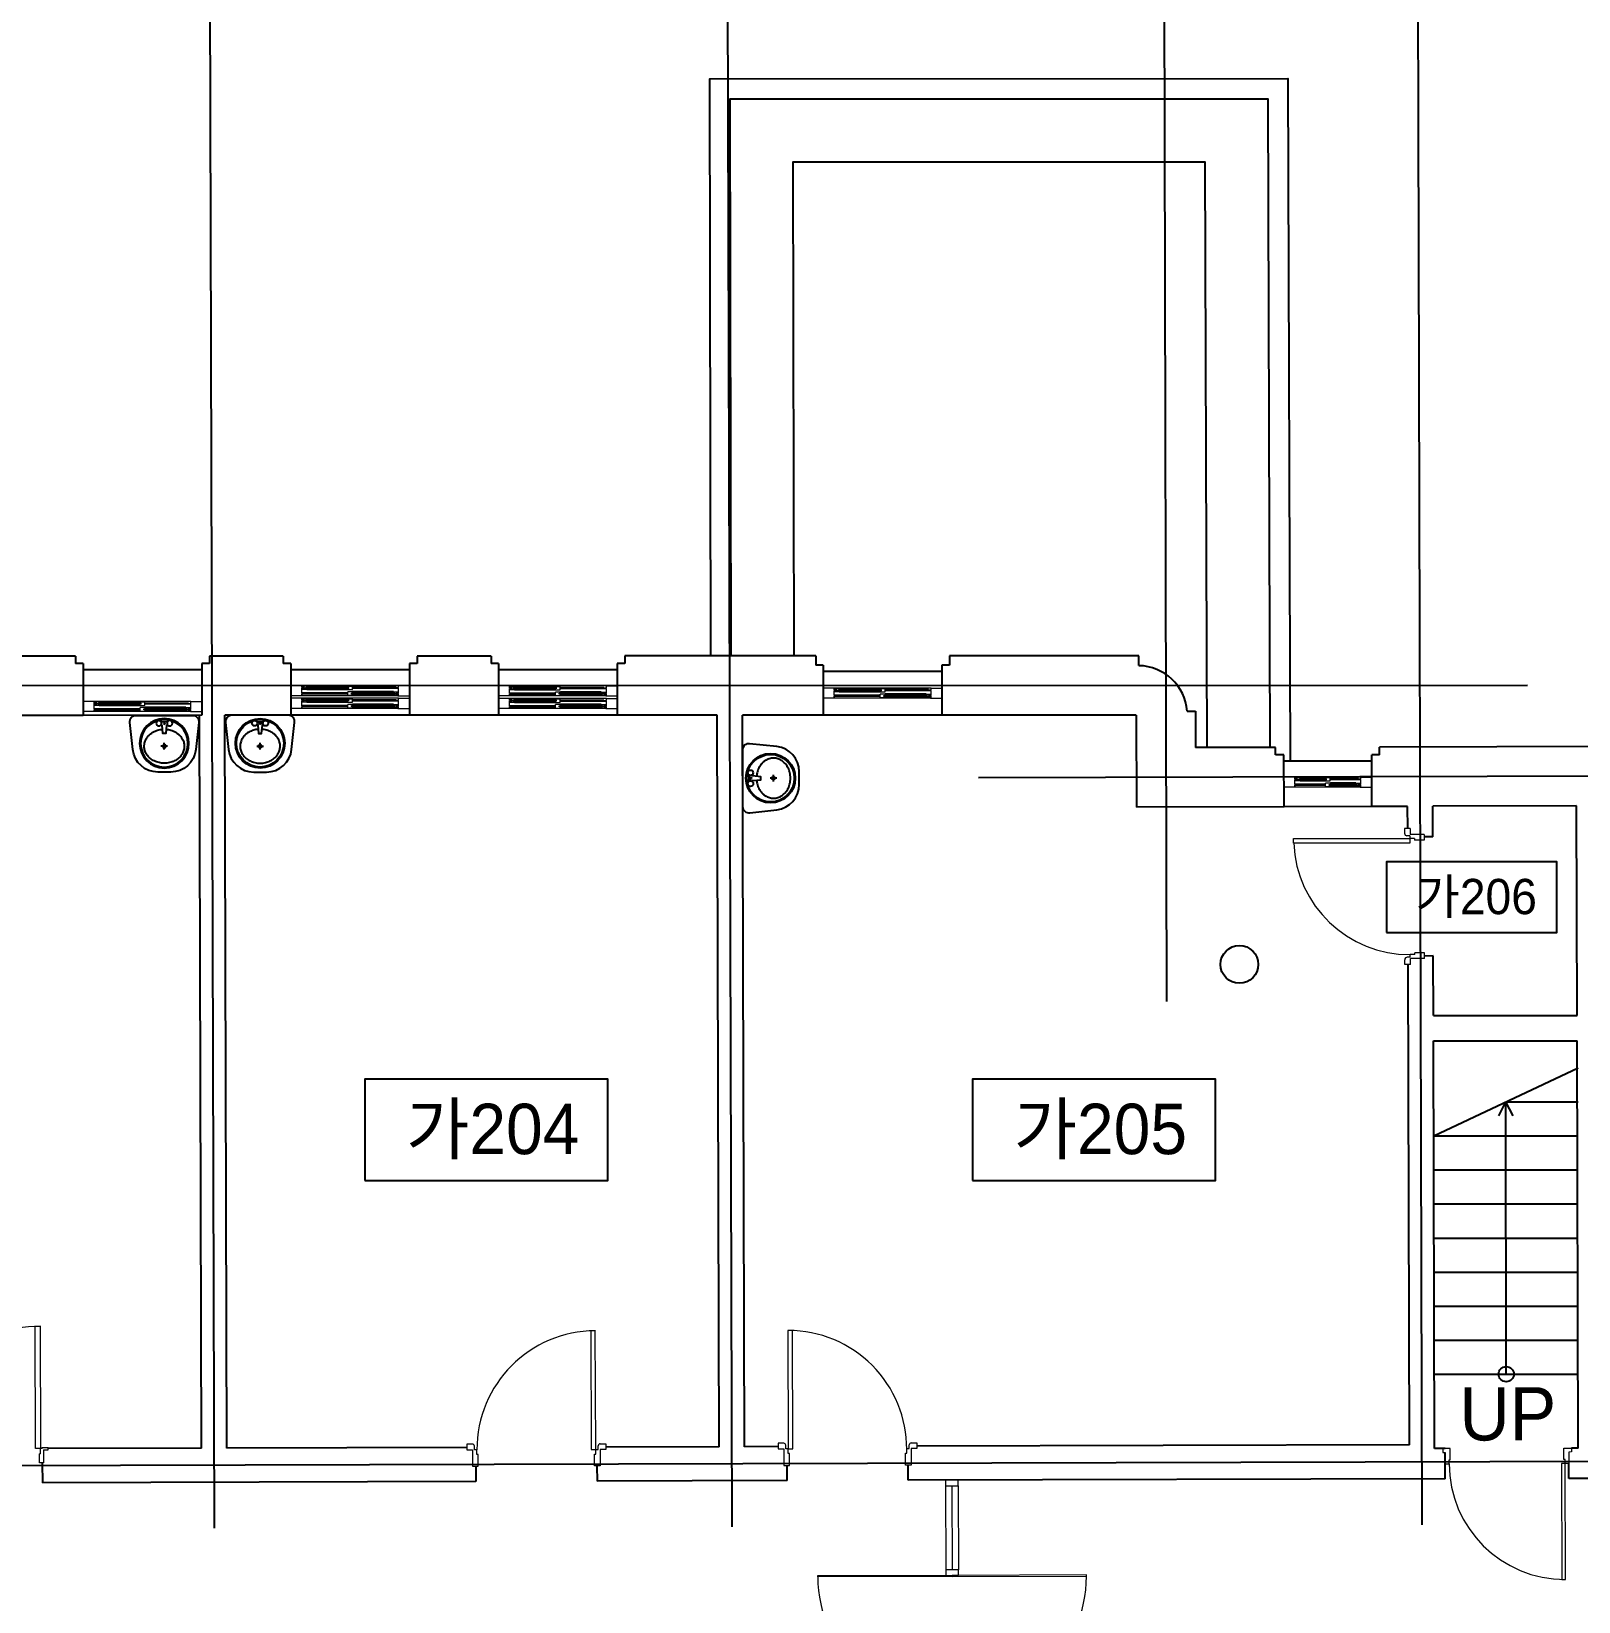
# Model space of a CAD drawing. Header units: millimetres. Extents: x 580267 to 706267, y -57600 to 28800.
# Drawn here: x 611712 to 623985, y -19127 to -6673 of the extents above; entities that cross this region are included whole.
import ezdxf
from ezdxf.enums import TextEntityAlignment as Align

# ---------------------------------------------------------------- set-up
doc = ezdxf.new("R2010")
doc.units = ezdxf.units.MM
doc.header["$LTSCALE"] = 5
for name, color, linetype in [('A-ELEV-0', 7, 'Continuous'), ('text', 7, 'Continuous'), ('단면선', 2, 'Continuous'), ('입면', 7, 'Continuous'), ('입면선', 8, 'Continuous'), ('중심선', 1, 'Continuous')]:
    doc.layers.add(name, color=color, linetype=linetype)
doc.layers.add('ELE-2 (마감 창호)', color=4, linetype='Continuous', lineweight=9)
doc.styles.get("Standard").update_dxf_attribs({"font": 'Gulim.ttf'})

# ---------------------------------------------------------------- blocks, each defined once
blk = doc.blocks.new('A$C26F80365')
at = {"layer": '입면선'}
for p, q in [((-25, 194), (25, 194)), ((-26, 0), (27, 0)), ((0, -27), (0, 26))]:
    blk.add_line(p, q, dxfattribs=at)
blk.add_lwpolyline([(-51, -205), (51, -205, 0.382162), (250, -27), (274, 189, 0.447008), (224, 245), (-224, 245, 0.447008), (-274, 189), (-250, -27, 0.382162)], format="xyb", close=True, dxfattribs=at)
blk.add_lwpolyline([(-25, 170), (-22, 170, -0.386916), (-18, 166), (-12, 101), (12, 101), (18, 166, -0.386916), (22, 170), (25, 170)], format="xyb", dxfattribs=at)
for centre, radius in [((0, 23), 196), ((0, 23), 188), ((-43, 182), 21.4), ((0, 182), 6.83), ((43, 182), 21.4), ((0, 0), 12.8)]:
    blk.add_circle(centre, radius, dxfattribs=at)
blk.add_rational_spline([(-15, 134), (-270, 114), (-135, -71), (0, -256), (135, -71), (270, 114), (15, 134)], [1, 0.527194519268, 1, 0.527194519268, 1, 0.527194519268, 1], degree=2, knots=[0, 0, 0, 0.333333, 0.333333, 0.666667, 0.666667, 1, 1, 1], dxfattribs=at)

msp = doc.modelspace()

# ---------------------------------------------------------------- linework, layer by layer
at = {"layer": 'A-ELEV-0', "linetype": 'ByBlock'}
for p, q in [((622836.3, -15432.9), (623981.5, -14892.9)), ((623408.9, -15162.9), (623981.5, -15162.9)), ((622836.3, -15432.9), (623981.5, -15432.9)), ((622837.1, -15702.9), (623981.5, -15702.9)), ((622837.8, -15972.9), (623981.5, -15972.9)), ((622838.5, -16242.9), (623981.5, -16242.9)), ((622839.3, -16512.9), (623981.5, -16512.9)), ((622840, -16782.9), (623981.5, -16782.9)), ((622840.8, -17052.9), (623981.5, -17052.9)), ((622841.5, -17322.9), (623981.5, -17322.9))]:
    msp.add_line(p, q, dxfattribs=at)
at = {"layer": 'ELE-2 (마감 창호)'}
for p, q in [((613857, -11862.2), (613770, -11862.2)), ((613862, -11942.2), (613770, -11942.2)), ((614624.8, -11862.2), (613857, -11862.2)), ((613857, -11877.2), (613857, -11862.2)), ((613877, -11877.2), (613857, -11877.2)), ((613857, -11922.2), (613857, -11882.2)), ((613877, -11882.2), (613857, -11882.2)), ((613877, -11922.2), (613857, -11922.2)), ((613857, -11939.2), (613857, -11927.2)), ((613877, -11927.2), (613857, -11927.2)), ((613862, -11939.2), (613857, -11939.2)), ((613858, -11876.2), (613858, -11866.2)), ((613897, -11866.2), (613858, -11866.2)), ((613878, -11876.2), (613858, -11876.2)), ((613858, -11893.2), (613858, -11883.2)), ((613878, -11883.2), (613858, -11883.2)), ((613897, -11893.2), (613858, -11893.2)), ((613862, -11942.2), (613862, -11939.2)), ((614619.8, -11942.2), (613862, -11942.2)), ((613877, -11882.2), (613877, -11877.2)), ((613877, -11927.2), (613877, -11922.2)), ((613878, -11883.2), (613878, -11876.2)), ((613887, -11875.7), (613897, -11874.7)), ((613887, -11883.7), (613887, -11875.7)), ((613897, -11884.7), (613887, -11883.7)), ((613892, -11882.7), (613892, -11876.7)), ((614225.3, -11876.7), (613892, -11876.7)), ((614225.3, -11882.7), (613892, -11882.7)), ((613897, -11874.7), (613897, -11866.2)), ((613899, -11875.2), (613897, -11874.7)), ((613899, -11884.2), (613897, -11884.7)), ((613897, -11893.2), (613897, -11884.7)), ((613900, -11876.7), (613899, -11875.2)), ((613900, -11882.7), (613899, -11884.2)), ((614217.3, -11876.7), (614218.3, -11875.2)), ((614217.3, -11882.7), (614218.3, -11884.2)), ((614218.3, -11875.2), (614220.3, -11874.7)), ((614218.3, -11884.2), (614220.3, -11884.7)), ((614220.3, -11874.7), (614220.3, -11866.2)), ((614220.3, -11866.2), (614259.3, -11866.2)), ((614230.3, -11875.7), (614220.3, -11874.7)), ((614230.3, -11883.7), (614220.3, -11884.7)), ((614220.3, -11893.2), (614220.3, -11884.7)), ((614220.3, -11893.2), (614259.3, -11893.2)), ((614221.3, -11938.2), (614221.3, -11911.2)), ((614260.3, -11911.2), (614221.3, -11911.2)), ((614260.3, -11911.2), (614221.3, -11911.2)), ((614221.3, -11938.2), (614260.3, -11938.2)), ((614225.3, -11882.7), (614225.3, -11876.7)), ((614230.3, -11883.7), (614230.3, -11875.7)), ((614250.3, -11920.7), (614260.3, -11919.7)), ((614250.3, -11928.7), (614250.3, -11920.7)), ((614260.3, -11929.7), (614250.3, -11928.7)), ((614255.3, -11927.7), (614255.3, -11921.7)), ((614588.8, -11921.7), (614255.3, -11921.7)), ((614588.8, -11927.7), (614255.3, -11927.7)), ((614259.3, -11893.2), (614259.3, -11866.2)), ((614260.3, -11919.7), (614260.3, -11911.2)), ((614262.3, -11920.2), (614260.3, -11919.7)), ((614262.3, -11929.2), (614260.3, -11929.7)), ((614260.3, -11938.2), (614260.3, -11929.7)), ((614263.3, -11921.7), (614262.3, -11920.2)), ((614263.3, -11927.7), (614262.3, -11929.2)), ((614581.8, -11921.7), (614582.8, -11920.2)), ((614581.8, -11927.7), (614582.8, -11929.2)), ((614582.8, -11920.2), (614584.8, -11919.7)), ((614582.8, -11929.2), (614584.8, -11929.7)), ((614584.8, -11919.7), (614584.8, -11911.2)), ((614584.8, -11911.2), (614623.8, -11911.2)), ((614594.8, -11920.7), (614584.8, -11919.7)), ((614584.8, -11929.7), (614594.8, -11928.7)), ((614584.8, -11938.2), (614584.8, -11929.7)), ((614623.8, -11938.2), (614584.8, -11938.2)), ((614589.8, -11927.7), (614589.8, -11921.7)), ((614594.8, -11928.7), (614594.8, -11920.7)), ((614603.8, -11928.2), (614603.8, -11921.2)), ((614603.8, -11921.2), (614623.8, -11921.2)), ((614603.8, -11928.2), (614623.8, -11928.2)), ((614604.8, -11882.2), (614604.8, -11877.2)), ((614604.8, -11877.2), (614624.8, -11877.2)), ((614604.8, -11882.2), (614624.8, -11882.2)), ((614604.8, -11927.2), (614604.8, -11922.2)), ((614604.8, -11922.2), (614624.8, -11922.2)), ((614604.8, -11927.2), (614624.8, -11927.2)), ((614619.8, -11942.2), (614619.8, -11939.2)), ((614619.8, -11939.2), (614624.8, -11939.2)), ((614619.8, -11942.2), (614711.8, -11942.2)), ((614623.8, -11921.2), (614623.8, -11911.2)), ((614623.8, -11938.2), (614623.8, -11928.2)), ((614624.8, -11877.2), (614624.8, -11862.2)), ((614624.8, -11862.2), (614711.8, -11862.2)), ((614624.8, -11922.2), (614624.8, -11882.2)), ((614624.8, -11939.2), (614624.8, -11927.2)), ((615504.9, -11863.9), (615417.9, -11863.9)), ((615509.9, -11943.9), (615417.9, -11943.9)), ((616272.7, -11863.9), (615504.9, -11863.9)), ((615504.9, -11878.9), (615504.9, -11863.9)), ((615524.9, -11878.9), (615504.9, -11878.9)), ((615504.9, -11923.9), (615504.9, -11883.9)), ((615524.9, -11883.9), (615504.9, -11883.9)), ((615524.9, -11923.9), (615504.9, -11923.9)), ((615504.9, -11940.9), (615504.9, -11928.9)), ((615524.9, -11928.9), (615504.9, -11928.9)), ((615509.9, -11940.9), (615504.9, -11940.9)), ((615505.9, -11877.9), (615505.9, -11867.9)), ((615544.9, -11867.9), (615505.9, -11867.9)), ((615525.9, -11877.9), (615505.9, -11877.9)), ((615505.9, -11894.9), (615505.9, -11884.9)), ((615525.9, -11884.9), (615505.9, -11884.9)), ((615544.9, -11894.9), (615505.9, -11894.9)), ((615509.9, -11943.9), (615509.9, -11940.9)), ((616267.7, -11943.9), (615509.9, -11943.9)), ((615524.9, -11883.9), (615524.9, -11878.9)), ((615524.9, -11928.9), (615524.9, -11923.9)), ((615525.9, -11884.9), (615525.9, -11877.9)), ((615534.9, -11877.4), (615544.9, -11876.4)), ((615534.9, -11885.4), (615534.9, -11877.4)), ((615544.9, -11886.4), (615534.9, -11885.4)), ((615539.9, -11884.4), (615539.9, -11878.4)), ((615873.2, -11878.4), (615539.9, -11878.4)), ((615873.2, -11884.4), (615539.9, -11884.4)), ((615544.9, -11876.4), (615544.9, -11867.9)), ((615546.9, -11876.9), (615544.9, -11876.4)), ((615546.9, -11885.9), (615544.9, -11886.4)), ((615544.9, -11894.9), (615544.9, -11886.4)), ((615547.9, -11878.4), (615546.9, -11876.9)), ((615547.9, -11884.4), (615546.9, -11885.9)), ((615865.2, -11878.4), (615866.2, -11876.9)), ((615865.2, -11884.4), (615866.2, -11885.9)), ((615866.2, -11876.9), (615868.2, -11876.4)), ((615866.2, -11885.9), (615868.2, -11886.4)), ((615868.2, -11876.4), (615868.2, -11867.9)), ((615868.2, -11867.9), (615907.2, -11867.9)), ((615878.2, -11877.4), (615868.2, -11876.4)), ((615878.2, -11885.4), (615868.2, -11886.4)), ((615868.2, -11894.9), (615868.2, -11886.4)), ((615868.2, -11894.9), (615907.2, -11894.9)), ((615869.2, -11939.9), (615869.2, -11912.9)), ((615908.2, -11912.9), (615869.2, -11912.9)), ((615908.2, -11912.9), (615869.2, -11912.9)), ((615869.2, -11939.9), (615908.2, -11939.9)), ((615873.2, -11884.4), (615873.2, -11878.4)), ((615878.2, -11885.4), (615878.2, -11877.4)), ((615898.2, -11922.4), (615908.2, -11921.4)), ((615898.2, -11930.4), (615898.2, -11922.4)), ((615908.2, -11931.4), (615898.2, -11930.4)), ((615903.2, -11929.4), (615903.2, -11923.4)), ((616236.7, -11923.4), (615903.2, -11923.4)), ((616236.7, -11929.4), (615903.2, -11929.4)), ((615907.2, -11894.9), (615907.2, -11867.9)), ((615908.2, -11921.4), (615908.2, -11912.9)), ((615910.2, -11921.9), (615908.2, -11921.4)), ((615910.2, -11930.9), (615908.2, -11931.4)), ((615908.2, -11939.9), (615908.2, -11931.4)), ((615911.2, -11923.4), (615910.2, -11921.9)), ((615911.2, -11929.4), (615910.2, -11930.9)), ((616229.7, -11923.4), (616230.7, -11921.9)), ((616229.7, -11929.4), (616230.7, -11930.9)), ((616230.7, -11921.9), (616232.7, -11921.4)), ((616230.7, -11930.9), (616232.7, -11931.4)), ((616232.7, -11921.4), (616232.7, -11912.9)), ((616232.7, -11912.9), (616271.7, -11912.9)), ((616242.7, -11922.4), (616232.7, -11921.4)), ((616232.7, -11931.4), (616242.7, -11930.4)), ((616232.7, -11939.9), (616232.7, -11931.4)), ((616271.7, -11939.9), (616232.7, -11939.9)), ((616237.7, -11929.4), (616237.7, -11923.4)), ((616242.7, -11930.4), (616242.7, -11922.4)), ((616251.7, -11929.9), (616251.7, -11922.9)), ((616251.7, -11922.9), (616271.7, -11922.9)), ((616251.7, -11929.9), (616271.7, -11929.9)), ((616252.7, -11883.9), (616252.7, -11878.9)), ((616252.7, -11878.9), (616272.7, -11878.9)), ((616252.7, -11883.9), (616272.7, -11883.9)), ((616252.7, -11928.9), (616252.7, -11923.9)), ((616252.7, -11923.9), (616272.7, -11923.9)), ((616252.7, -11928.9), (616272.7, -11928.9)), ((616267.7, -11943.9), (616267.7, -11940.9)), ((616267.7, -11940.9), (616272.7, -11940.9)), ((616267.7, -11943.9), (616359.7, -11943.9)), ((616271.7, -11922.9), (616271.7, -11912.9)), ((616271.7, -11939.9), (616271.7, -11929.9)), ((616272.7, -11878.9), (616272.7, -11863.9)), ((616272.7, -11863.9), (616359.7, -11863.9)), ((616272.7, -11923.9), (616272.7, -11883.9)), ((616272.7, -11940.9), (616272.7, -11928.9)), ((618080.9, -11881.4), (617993.9, -11881.4)), ((618848.8, -11881.4), (618080.9, -11881.4)), ((618080.9, -11896.4), (618080.9, -11881.4)), ((618100.9, -11896.4), (618080.9, -11896.4)), ((618080.9, -11941.4), (618080.9, -11901.4)), ((618100.9, -11901.4), (618080.9, -11901.4)), ((618100.9, -11941.4), (618080.9, -11941.4)), ((618080.9, -11958.4), (618080.9, -11946.4)), ((618100.9, -11946.4), (618080.9, -11946.4)), ((618081.9, -11895.4), (618081.9, -11885.4)), ((618120.9, -11885.4), (618081.9, -11885.4)), ((618101.9, -11895.4), (618081.9, -11895.4)), ((618081.9, -11912.4), (618081.9, -11902.4)), ((618101.9, -11902.4), (618081.9, -11902.4)), ((618120.9, -11912.4), (618081.9, -11912.4)), ((618100.9, -11901.4), (618100.9, -11896.4)), ((618100.9, -11946.4), (618100.9, -11941.4)), ((618101.9, -11902.4), (618101.9, -11895.4)), ((618110.9, -11894.9), (618120.9, -11893.9)), ((618110.9, -11902.9), (618110.9, -11894.9)), ((618120.9, -11903.9), (618110.9, -11902.9)), ((618115.9, -11901.9), (618115.9, -11895.9)), ((618449.3, -11895.9), (618115.9, -11895.9)), ((618449.3, -11901.9), (618115.9, -11901.9)), ((618120.9, -11893.9), (618120.9, -11885.4)), ((618122.9, -11894.4), (618120.9, -11893.9)), ((618122.9, -11903.4), (618120.9, -11903.9)), ((618120.9, -11912.4), (618120.9, -11903.9)), ((618123.9, -11895.9), (618122.9, -11894.4)), ((618123.9, -11901.9), (618122.9, -11903.4)), ((618441.3, -11895.9), (618442.3, -11894.4)), ((618441.3, -11901.9), (618442.3, -11903.4)), ((618442.3, -11894.4), (618444.3, -11893.9)), ((618442.3, -11903.4), (618444.3, -11903.9)), ((618444.3, -11893.9), (618444.3, -11885.4)), ((618444.3, -11885.4), (618483.3, -11885.4)), ((618454.3, -11894.9), (618444.3, -11893.9)), ((618454.3, -11902.9), (618444.3, -11903.9)), ((618444.3, -11912.4), (618444.3, -11903.9)), ((618444.3, -11912.4), (618483.3, -11912.4)), ((618445.3, -11957.4), (618445.3, -11930.4)), ((618484.3, -11930.4), (618445.3, -11930.4)), ((618484.3, -11930.4), (618445.3, -11930.4)), ((618449.3, -11901.9), (618449.3, -11895.9)), ((618454.3, -11902.9), (618454.3, -11894.9)), ((618474.3, -11939.9), (618484.3, -11938.9)), ((618474.3, -11947.9), (618474.3, -11939.9)), ((618484.3, -11948.9), (618474.3, -11947.9)), ((618479.3, -11946.9), (618479.3, -11940.9)), ((618812.8, -11940.9), (618479.3, -11940.9)), ((618812.8, -11946.9), (618479.3, -11946.9)), ((618483.3, -11912.4), (618483.3, -11885.4)), ((618484.3, -11938.9), (618484.3, -11930.4)), ((618486.3, -11939.4), (618484.3, -11938.9)), ((618486.3, -11948.4), (618484.3, -11948.9)), ((618484.3, -11957.4), (618484.3, -11948.9)), ((618487.3, -11940.9), (618486.3, -11939.4)), ((618487.3, -11946.9), (618486.3, -11948.4)), ((618805.8, -11940.9), (618806.8, -11939.4)), ((618805.8, -11946.9), (618806.8, -11948.4)), ((618806.8, -11939.4), (618808.8, -11938.9)), ((618806.8, -11948.4), (618808.8, -11948.9)), ((618808.8, -11938.9), (618808.8, -11930.4)), ((618808.8, -11930.4), (618847.8, -11930.4)), ((618818.8, -11939.9), (618808.8, -11938.9)), ((618808.8, -11948.9), (618818.8, -11947.9)), ((618808.8, -11957.4), (618808.8, -11948.9)), ((618813.8, -11946.9), (618813.8, -11940.9)), ((618818.8, -11947.9), (618818.8, -11939.9)), ((618827.8, -11947.4), (618827.8, -11940.4)), ((618827.8, -11940.4), (618847.8, -11940.4)), ((618827.8, -11947.4), (618847.8, -11947.4)), ((618828.8, -11901.4), (618828.8, -11896.4)), ((618828.8, -11896.4), (618848.8, -11896.4)), ((618828.8, -11901.4), (618848.8, -11901.4)), ((618828.8, -11946.4), (618828.8, -11941.4)), ((618828.8, -11941.4), (618848.8, -11941.4)), ((618828.8, -11946.4), (618848.8, -11946.4)), ((618847.8, -11940.4), (618847.8, -11930.4)), ((618847.8, -11957.4), (618847.8, -11947.4)), ((618848.8, -11896.4), (618848.8, -11881.4)), ((618848.8, -11881.4), (618935.8, -11881.4)), ((618848.8, -11941.4), (618848.8, -11901.4)), ((618848.8, -11958.4), (618848.8, -11946.4)), ((612209.8, -11987.6), (612122.8, -11987.6)), ((612214.8, -12067.6), (612122.8, -12067.6)), ((612977.7, -11987.6), (612209.8, -11987.6)), ((612209.8, -12002.6), (612209.8, -11987.6)), ((612229.8, -12002.6), (612209.8, -12002.6)), ((612209.8, -12047.6), (612209.8, -12007.6)), ((612229.8, -12007.6), (612209.8, -12007.6)), ((612229.8, -12047.6), (612209.8, -12047.6)), ((612209.8, -12064.6), (612209.8, -12052.6)), ((612229.8, -12052.6), (612209.8, -12052.6)), ((612214.8, -12064.6), (612209.8, -12064.6)), ((612210.8, -12001.6), (612210.8, -11991.6)), ((612249.8, -11991.6), (612210.8, -11991.6)), ((612230.8, -12001.6), (612210.8, -12001.6)), ((612210.8, -12018.6), (612210.8, -12008.6)), ((612230.8, -12008.6), (612210.8, -12008.6)), ((612249.8, -12018.6), (612210.8, -12018.6)), ((612214.8, -12067.6), (612214.8, -12064.6)), ((612972.7, -12067.6), (612214.8, -12067.6)), ((612229.8, -12007.6), (612229.8, -12002.6)), ((612229.8, -12052.6), (612229.8, -12047.6)), ((612230.8, -12008.6), (612230.8, -12001.6)), ((612239.8, -12001.1), (612249.8, -12000.1)), ((612239.8, -12009.1), (612239.8, -12001.1)), ((612249.8, -12010.1), (612239.8, -12009.1)), ((612244.8, -12008.1), (612244.8, -12002.1)), ((612578.2, -12002.1), (612244.8, -12002.1)), ((612578.2, -12008.1), (612244.8, -12008.1)), ((612249.8, -12000.1), (612249.8, -11991.6)), ((612251.8, -12000.6), (612249.8, -12000.1)), ((612251.8, -12009.6), (612249.8, -12010.1)), ((612249.8, -12018.6), (612249.8, -12010.1)), ((612252.8, -12002.1), (612251.8, -12000.6)), ((612252.8, -12008.1), (612251.8, -12009.6)), ((612570.2, -12002.1), (612571.2, -12000.6)), ((612570.2, -12008.1), (612571.2, -12009.6)), ((612571.2, -12000.6), (612573.2, -12000.1)), ((612571.2, -12009.6), (612573.2, -12010.1)), ((612573.2, -12000.1), (612573.2, -11991.6)), ((612573.2, -11991.6), (612612.2, -11991.6)), ((612583.2, -12001.1), (612573.2, -12000.1)), ((612583.2, -12009.1), (612573.2, -12010.1)), ((612573.2, -12018.6), (612573.2, -12010.1)), ((612573.2, -12018.6), (612612.2, -12018.6)), ((612574.2, -12063.6), (612574.2, -12036.6)), ((612613.2, -12036.6), (612574.2, -12036.6)), ((612613.2, -12036.6), (612574.2, -12036.6)), ((612574.2, -12063.6), (612613.2, -12063.6)), ((612578.2, -12008.1), (612578.2, -12002.1)), ((612583.2, -12009.1), (612583.2, -12001.1)), ((612603.2, -12046.1), (612613.2, -12045.1)), ((612603.2, -12054.1), (612603.2, -12046.1)), ((612613.2, -12055.1), (612603.2, -12054.1)), ((612608.2, -12053.1), (612608.2, -12047.1)), ((612941.7, -12047.1), (612608.2, -12047.1)), ((612941.7, -12053.1), (612608.2, -12053.1)), ((612612.2, -12018.6), (612612.2, -11991.6)), ((612613.2, -12045.1), (612613.2, -12036.6)), ((612615.2, -12045.6), (612613.2, -12045.1)), ((612615.2, -12054.6), (612613.2, -12055.1)), ((612613.2, -12063.6), (612613.2, -12055.1)), ((612616.2, -12047.1), (612615.2, -12045.6)), ((612616.2, -12053.1), (612615.2, -12054.6)), ((612934.7, -12047.1), (612935.7, -12045.6)), ((612934.7, -12053.1), (612935.7, -12054.6)), ((612935.7, -12045.6), (612937.7, -12045.1)), ((612935.7, -12054.6), (612937.7, -12055.1)), ((612937.7, -12045.1), (612937.7, -12036.6)), ((612937.7, -12036.6), (612976.7, -12036.6)), ((612947.7, -12046.1), (612937.7, -12045.1)), ((612937.7, -12055.1), (612947.7, -12054.1)), ((612937.7, -12063.6), (612937.7, -12055.1)), ((612976.7, -12063.6), (612937.7, -12063.6)), ((612942.7, -12053.1), (612942.7, -12047.1)), ((612947.7, -12054.1), (612947.7, -12046.1)), ((612956.7, -12053.6), (612956.7, -12046.6)), ((612956.7, -12046.6), (612976.7, -12046.6)), ((612956.7, -12053.6), (612976.7, -12053.6)), ((612957.7, -12007.6), (612957.7, -12002.6)), ((612957.7, -12002.6), (612977.7, -12002.6)), ((612957.7, -12007.6), (612977.7, -12007.6)), ((612957.7, -12052.6), (612957.7, -12047.6)), ((612957.7, -12047.6), (612977.7, -12047.6)), ((612957.7, -12052.6), (612977.7, -12052.6)), ((612972.7, -12067.6), (612972.7, -12064.6)), ((612972.7, -12064.6), (612977.7, -12064.6)), ((612972.7, -12067.6), (613064.7, -12067.6)), ((612976.7, -12046.6), (612976.7, -12036.6)), ((612976.7, -12063.6), (612976.7, -12053.6)), ((612977.7, -12002.6), (612977.7, -11987.6)), ((612977.7, -11987.6), (613064.7, -11987.6)), ((612977.7, -12047.6), (612977.7, -12007.6)), ((612977.7, -12064.6), (612977.7, -12052.6)), ((613857, -11962.2), (613770, -11962.2)), ((613862, -12042.2), (613770, -12042.2)), ((614624.8, -11962.2), (613857, -11962.2)), ((613857, -11977.2), (613857, -11962.2)), ((613877, -11977.2), (613857, -11977.2)), ((613857, -12022.2), (613857, -11982.2)), ((613877, -11982.2), (613857, -11982.2)), ((613877, -12022.2), (613857, -12022.2)), ((613857, -12039.2), (613857, -12027.2)), ((613877, -12027.2), (613857, -12027.2)), ((613862, -12039.2), (613857, -12039.2)), ((613858, -11976.2), (613858, -11966.2)), ((613897, -11966.2), (613858, -11966.2)), ((613878, -11976.2), (613858, -11976.2)), ((613858, -11993.2), (613858, -11983.2)), ((613878, -11983.2), (613858, -11983.2)), ((613897, -11993.2), (613858, -11993.2)), ((613862, -12042.2), (613862, -12039.2)), ((614619.8, -12042.2), (613862, -12042.2)), ((613877, -11982.2), (613877, -11977.2)), ((613877, -12027.2), (613877, -12022.2)), ((613878, -11983.2), (613878, -11976.2)), ((613887, -11975.7), (613897, -11974.7)), ((613887, -11983.7), (613887, -11975.7)), ((613897, -11984.7), (613887, -11983.7)), ((613892, -11982.7), (613892, -11976.7)), ((614225.3, -11976.7), (613892, -11976.7)), ((614225.3, -11982.7), (613892, -11982.7)), ((613897, -11974.7), (613897, -11966.2)), ((613899, -11975.2), (613897, -11974.7)), ((613899, -11984.2), (613897, -11984.7)), ((613897, -11993.2), (613897, -11984.7)), ((613900, -11976.7), (613899, -11975.2)), ((613900, -11982.7), (613899, -11984.2)), ((614217.3, -11976.7), (614218.3, -11975.2)), ((614217.3, -11982.7), (614218.3, -11984.2)), ((614218.3, -11975.2), (614220.3, -11974.7)), ((614218.3, -11984.2), (614220.3, -11984.7)), ((614220.3, -11974.7), (614220.3, -11966.2)), ((614220.3, -11966.2), (614259.3, -11966.2)), ((614230.3, -11975.7), (614220.3, -11974.7)), ((614230.3, -11983.7), (614220.3, -11984.7)), ((614220.3, -11993.2), (614220.3, -11984.7)), ((614220.3, -11993.2), (614259.3, -11993.2)), ((614221.3, -12038.2), (614221.3, -12011.2)), ((614260.3, -12011.2), (614221.3, -12011.2)), ((614260.3, -12011.2), (614221.3, -12011.2)), ((614221.3, -12038.2), (614260.3, -12038.2)), ((614225.3, -11982.7), (614225.3, -11976.7)), ((614230.3, -11983.7), (614230.3, -11975.7)), ((614250.3, -12020.7), (614260.3, -12019.7)), ((614250.3, -12028.7), (614250.3, -12020.7)), ((614260.3, -12029.7), (614250.3, -12028.7)), ((614255.3, -12027.7), (614255.3, -12021.7)), ((614588.8, -12021.7), (614255.3, -12021.7)), ((614588.8, -12027.7), (614255.3, -12027.7)), ((614259.3, -11993.2), (614259.3, -11966.2)), ((614260.3, -12019.7), (614260.3, -12011.2)), ((614262.3, -12020.2), (614260.3, -12019.7)), ((614262.3, -12029.2), (614260.3, -12029.7)), ((614260.3, -12038.2), (614260.3, -12029.7)), ((614263.3, -12021.7), (614262.3, -12020.2)), ((614263.3, -12027.7), (614262.3, -12029.2)), ((614581.8, -12021.7), (614582.8, -12020.2)), ((614581.8, -12027.7), (614582.8, -12029.2)), ((614582.8, -12020.2), (614584.8, -12019.7)), ((614582.8, -12029.2), (614584.8, -12029.7)), ((614584.8, -12019.7), (614584.8, -12011.2)), ((614584.8, -12011.2), (614623.8, -12011.2)), ((614594.8, -12020.7), (614584.8, -12019.7)), ((614584.8, -12029.7), (614594.8, -12028.7)), ((614584.8, -12038.2), (614584.8, -12029.7)), ((614623.8, -12038.2), (614584.8, -12038.2)), ((614589.8, -12027.7), (614589.8, -12021.7)), ((614594.8, -12028.7), (614594.8, -12020.7)), ((614603.8, -12028.2), (614603.8, -12021.2)), ((614603.8, -12021.2), (614623.8, -12021.2)), ((614603.8, -12028.2), (614623.8, -12028.2)), ((614604.8, -11982.2), (614604.8, -11977.2)), ((614604.8, -11977.2), (614624.8, -11977.2)), ((614604.8, -11982.2), (614624.8, -11982.2)), ((614604.8, -12027.2), (614604.8, -12022.2)), ((614604.8, -12022.2), (614624.8, -12022.2)), ((614604.8, -12027.2), (614624.8, -12027.2)), ((614619.8, -12042.2), (614619.8, -12039.2)), ((614619.8, -12039.2), (614624.8, -12039.2)), ((614619.8, -12042.2), (614711.8, -12042.2)), ((614623.8, -12021.2), (614623.8, -12011.2)), ((614623.8, -12038.2), (614623.8, -12028.2)), ((614624.8, -11977.2), (614624.8, -11962.2)), ((614624.8, -11962.2), (614711.8, -11962.2)), ((614624.8, -12022.2), (614624.8, -11982.2)), ((614624.8, -12039.2), (614624.8, -12027.2)), ((615504.9, -11963.9), (615417.9, -11963.9)), ((615509.9, -12043.9), (615417.9, -12043.9)), ((616272.7, -11963.9), (615504.9, -11963.9)), ((615504.9, -11978.9), (615504.9, -11963.9)), ((615524.9, -11978.9), (615504.9, -11978.9)), ((615504.9, -12023.9), (615504.9, -11983.9)), ((615524.9, -11983.9), (615504.9, -11983.9)), ((615524.9, -12023.9), (615504.9, -12023.9)), ((615504.9, -12040.9), (615504.9, -12028.9)), ((615524.9, -12028.9), (615504.9, -12028.9)), ((615509.9, -12040.9), (615504.9, -12040.9)), ((615505.9, -11977.9), (615505.9, -11967.9)), ((615544.9, -11967.9), (615505.9, -11967.9)), ((615525.9, -11977.9), (615505.9, -11977.9)), ((615505.9, -11994.9), (615505.9, -11984.9)), ((615525.9, -11984.9), (615505.9, -11984.9)), ((615544.9, -11994.9), (615505.9, -11994.9)), ((615509.9, -12043.9), (615509.9, -12040.9)), ((616267.7, -12043.9), (615509.9, -12043.9)), ((615524.9, -11983.9), (615524.9, -11978.9)), ((615524.9, -12028.9), (615524.9, -12023.9)), ((615525.9, -11984.9), (615525.9, -11977.9)), ((615534.9, -11977.4), (615544.9, -11976.4)), ((615534.9, -11985.4), (615534.9, -11977.4)), ((615544.9, -11986.4), (615534.9, -11985.4)), ((615539.9, -11984.4), (615539.9, -11978.4)), ((615873.3, -11978.4), (615539.9, -11978.4)), ((615873.3, -11984.4), (615539.9, -11984.4)), ((615544.9, -11976.4), (615544.9, -11967.9)), ((615546.9, -11976.9), (615544.9, -11976.4)), ((615546.9, -11985.9), (615544.9, -11986.4)), ((615544.9, -11994.9), (615544.9, -11986.4)), ((615547.9, -11978.4), (615546.9, -11976.9)), ((615547.9, -11984.4), (615546.9, -11985.9)), ((615865.3, -11978.4), (615866.3, -11976.9)), ((615865.3, -11984.4), (615866.3, -11985.9)), ((615866.3, -11976.9), (615868.3, -11976.4)), ((615866.3, -11985.9), (615868.3, -11986.4)), ((615868.3, -11976.4), (615868.3, -11967.9)), ((615868.3, -11967.9), (615907.3, -11967.9)), ((615878.3, -11977.4), (615868.3, -11976.4)), ((615878.3, -11985.4), (615868.3, -11986.4)), ((615868.3, -11994.9), (615868.3, -11986.4)), ((615868.3, -11994.9), (615907.3, -11994.9)), ((615869.3, -12039.9), (615869.3, -12012.9)), ((615908.3, -12012.9), (615869.3, -12012.9)), ((615908.3, -12012.9), (615869.3, -12012.9)), ((615869.3, -12039.9), (615908.3, -12039.9)), ((615873.3, -11984.4), (615873.3, -11978.4)), ((615878.3, -11985.4), (615878.3, -11977.4)), ((615898.3, -12022.4), (615908.3, -12021.4)), ((615898.3, -12030.4), (615898.3, -12022.4)), ((615908.3, -12031.4), (615898.3, -12030.4)), ((615903.3, -12029.4), (615903.3, -12023.4)), ((616236.7, -12023.4), (615903.3, -12023.4)), ((616236.7, -12029.4), (615903.3, -12029.4)), ((615907.3, -11994.9), (615907.3, -11967.9)), ((615908.3, -12021.4), (615908.3, -12012.9)), ((615910.3, -12021.9), (615908.3, -12021.4)), ((615910.3, -12030.9), (615908.3, -12031.4)), ((615908.3, -12039.9), (615908.3, -12031.4)), ((615911.3, -12023.4), (615910.3, -12021.9)), ((615911.3, -12029.4), (615910.3, -12030.9)), ((616229.7, -12023.4), (616230.7, -12021.9)), ((616229.7, -12029.4), (616230.7, -12030.9)), ((616230.7, -12021.9), (616232.7, -12021.4)), ((616230.7, -12030.9), (616232.7, -12031.4)), ((616232.7, -12021.4), (616232.7, -12012.9)), ((616232.7, -12012.9), (616271.7, -12012.9)), ((616242.7, -12022.4), (616232.7, -12021.4)), ((616232.7, -12031.4), (616242.7, -12030.4)), ((616232.7, -12039.9), (616232.7, -12031.4)), ((616271.7, -12039.9), (616232.7, -12039.9)), ((616237.7, -12029.4), (616237.7, -12023.4)), ((616242.7, -12030.4), (616242.7, -12022.4)), ((616251.7, -12029.9), (616251.7, -12022.9)), ((616251.7, -12022.9), (616271.7, -12022.9)), ((616251.7, -12029.9), (616271.7, -12029.9)), ((616252.7, -11983.9), (616252.7, -11978.9)), ((616252.7, -11978.9), (616272.7, -11978.9)), ((616252.7, -11983.9), (616272.7, -11983.9)), ((616252.7, -12028.9), (616252.7, -12023.9)), ((616252.7, -12023.9), (616272.7, -12023.9)), ((616252.7, -12028.9), (616272.7, -12028.9)), ((616267.7, -12043.9), (616267.7, -12040.9)), ((616267.7, -12040.9), (616272.7, -12040.9)), ((616267.7, -12043.9), (616359.7, -12043.9)), ((616271.7, -12022.9), (616271.7, -12012.9)), ((616271.7, -12039.9), (616271.7, -12029.9)), ((616272.7, -11978.9), (616272.7, -11963.9)), ((616272.7, -11963.9), (616359.7, -11963.9)), ((616272.7, -12023.9), (616272.7, -11983.9)), ((616272.7, -12040.9), (616272.7, -12028.9)), ((618085.9, -11961.4), (617993.9, -11961.4)), ((618085.9, -11958.4), (618080.9, -11958.4)), ((618085.9, -11961.4), (618085.9, -11958.4)), ((618843.8, -11961.4), (618085.9, -11961.4)), ((618445.3, -11957.4), (618484.3, -11957.4)), ((618847.8, -11957.4), (618808.8, -11957.4)), ((618843.8, -11961.4), (618843.8, -11958.4)), ((618843.8, -11958.4), (618848.8, -11958.4)), ((618843.8, -11961.4), (618935.8, -11961.4)), ((621735.6, -12586.8), (621648.6, -12586.8)), ((621740.6, -12666.8), (621648.6, -12666.8)), ((622258.8, -12586.8), (621735.6, -12586.8)), ((621735.6, -12601.8), (621735.6, -12586.8)), ((621755.6, -12601.8), (621735.6, -12601.8)), ((621735.6, -12646.8), (621735.6, -12606.8)), ((621755.6, -12606.8), (621735.6, -12606.8)), ((621755.6, -12646.8), (621735.6, -12646.8)), ((621735.6, -12663.8), (621735.6, -12651.8)), ((621755.6, -12651.8), (621735.6, -12651.8)), ((621740.6, -12663.8), (621735.6, -12663.8)), ((621736.6, -12600.8), (621736.6, -12590.8)), ((621775.6, -12590.8), (621736.6, -12590.8)), ((621756.6, -12600.8), (621736.6, -12600.8)), ((621736.6, -12617.8), (621736.6, -12607.8)), ((621756.6, -12607.8), (621736.6, -12607.8)), ((621775.6, -12617.8), (621736.6, -12617.8)), ((621740.6, -12666.8), (621740.6, -12663.8)), ((622253.8, -12666.8), (621740.6, -12666.8)), ((621755.6, -12606.8), (621755.6, -12601.8)), ((621755.6, -12651.8), (621755.6, -12646.8)), ((621756.6, -12607.8), (621756.6, -12600.8)), ((621765.6, -12600.3), (621775.6, -12599.3)), ((621765.6, -12608.3), (621765.6, -12600.3)), ((621775.6, -12609.3), (621765.6, -12608.3)), ((621770.6, -12607.3), (621770.6, -12601.3)), ((621981.8, -12601.3), (621770.6, -12601.3)), ((621981.8, -12607.3), (621770.6, -12607.3)), ((621775.6, -12599.3), (621775.6, -12590.8)), ((621777.6, -12599.8), (621775.6, -12599.3)), ((621777.6, -12608.8), (621775.6, -12609.3)), ((621775.6, -12617.8), (621775.6, -12609.3)), ((621778.6, -12601.3), (621777.6, -12599.8)), ((621778.6, -12607.3), (621777.6, -12608.8)), ((621973.8, -12601.3), (621974.8, -12599.8)), ((621973.8, -12607.3), (621974.8, -12608.8)), ((621974.8, -12599.8), (621976.8, -12599.3)), ((621974.8, -12608.8), (621976.8, -12609.3)), ((621976.8, -12599.3), (621976.8, -12590.8)), ((621976.8, -12590.8), (622015.8, -12590.8)), ((621986.8, -12600.3), (621976.8, -12599.3)), ((621986.8, -12608.3), (621976.8, -12609.3)), ((621976.8, -12617.8), (621976.8, -12609.3)), ((621976.8, -12617.8), (622015.8, -12617.8)), ((621977.8, -12662.8), (621977.8, -12635.8)), ((622016.8, -12635.8), (621977.8, -12635.8)), ((622016.8, -12635.8), (621977.8, -12635.8)), ((621977.8, -12662.8), (622016.8, -12662.8)), ((621981.8, -12607.3), (621981.8, -12601.3)), ((621986.8, -12608.3), (621986.8, -12600.3)), ((622006.8, -12645.3), (622016.8, -12644.3)), ((622006.8, -12653.3), (622006.8, -12645.3)), ((622016.8, -12654.3), (622006.8, -12653.3)), ((622011.8, -12652.3), (622011.8, -12646.3)), ((622222.8, -12646.3), (622011.8, -12646.3)), ((622222.8, -12652.3), (622011.8, -12652.3)), ((622015.8, -12617.8), (622015.8, -12590.8)), ((622016.8, -12644.3), (622016.8, -12635.8)), ((622018.8, -12644.8), (622016.8, -12644.3)), ((622018.8, -12653.8), (622016.8, -12654.3)), ((622016.8, -12662.8), (622016.8, -12654.3)), ((622019.8, -12646.3), (622018.8, -12644.8)), ((622019.8, -12652.3), (622018.8, -12653.8)), ((622215.8, -12646.3), (622216.8, -12644.8)), ((622215.8, -12652.3), (622216.8, -12653.8)), ((622216.8, -12644.8), (622218.8, -12644.3)), ((622216.8, -12653.8), (622218.8, -12654.3)), ((622218.8, -12644.3), (622218.8, -12635.8)), ((622218.8, -12635.8), (622257.8, -12635.8)), ((622228.8, -12645.3), (622218.8, -12644.3)), ((622218.8, -12654.3), (622228.8, -12653.3)), ((622218.8, -12662.8), (622218.8, -12654.3)), ((622257.8, -12662.8), (622218.8, -12662.8)), ((622223.8, -12652.3), (622223.8, -12646.3)), ((622228.8, -12653.3), (622228.8, -12645.3)), ((622237.8, -12652.8), (622237.8, -12645.8)), ((622237.8, -12645.8), (622257.8, -12645.8)), ((622237.8, -12652.8), (622257.8, -12652.8)), ((622238.8, -12606.8), (622238.8, -12601.8)), ((622238.8, -12601.8), (622258.8, -12601.8)), ((622238.8, -12606.8), (622258.8, -12606.8)), ((622238.8, -12651.8), (622238.8, -12646.8)), ((622238.8, -12646.8), (622258.8, -12646.8)), ((622238.8, -12651.8), (622258.8, -12651.8)), ((622253.8, -12666.8), (622253.8, -12663.8)), ((622253.8, -12663.8), (622258.8, -12663.8)), ((622253.8, -12666.8), (622345.8, -12666.8)), ((622257.8, -12645.8), (622257.8, -12635.8)), ((622257.8, -12662.8), (622257.8, -12652.8)), ((622258.8, -12601.8), (622258.8, -12586.8)), ((622258.8, -12586.8), (622345.8, -12586.8)), ((622258.8, -12646.8), (622258.8, -12606.8)), ((622258.8, -12663.8), (622258.8, -12651.8)), ((621724.6, -13112.7), (621724.6, -13073.1)), ((621724.6, -13073.1), (622647, -13073.1)), ((622650, -12995.1), (622604, -12995)), ((622604, -12995), (622604, -13033)), ((622647, -13053.1), (622623.9, -13053)), ((622647, -13053.1), (622647, -13073.1)), ((622684, -13073.2), (622647, -13073.1)), ((622647, -13073.1), (622647, -13112.7)), ((622650, -12995.1), (622649.9, -13042)), ((622761, -13042.3), (622649.9, -13042)), ((622684, -13073.2), (622684, -13087.2)), ((622761, -13042.3), (622761, -13087.4)), ((622647, -13112.7), (621724.6, -13112.7)), ((622761, -13087.4), (622684, -13087.2)), ((622606.6, -14073.7), (622606.6, -14035.6)), ((622649.6, -14015.6), (622626.5, -14015.6)), ((622686.6, -13995.5), (622649.6, -13995.6)), ((622649.6, -14015.6), (622649.6, -13995.6)), ((622763.6, -14026.3), (622652.5, -14026.6)), ((622652.6, -14073.6), (622652.5, -14026.6)), ((622763.6, -13981.3), (622686.6, -13981.5)), ((622686.6, -13995.5), (622686.6, -13981.5)), ((622763.6, -14026.3), (622763.6, -13981.3)), ((622652.6, -14073.6), (622606.6, -14073.7)), ((611745.4, -17913.5), (611742.7, -16942.5)), ((611742.7, -16942.5), (611782.7, -16942.5)), ((611782.7, -16942.5), (611785.4, -17913.5)), ((616185.4, -16978.4), (616148.4, -16978.4)), ((616148.4, -16978.4), (616151.1, -17920.4)), ((616188.1, -17920.4), (616185.4, -16978.4)), ((617750.4, -16976.2), (617713.4, -16976.2)), ((617713.4, -16976.2), (617716.1, -17916.2)), ((617753.1, -17916.2), (617750.4, -16976.2)), ((611785.4, -17913.5), (611745.4, -17913.5)), ((611785.4, -17953.5), (611785.4, -17913.5)), ((611798.4, -17913.5), (611785.4, -17913.5)), ((611798.4, -17903.5), (611845.4, -17903.6)), ((611798.4, -17913.5), (611798.4, -17903.5)), ((611808.7, -17923.5), (611808.4, -18025.5)), ((611808.7, -17923.5), (611845.4, -17923.6)), ((611845.4, -17923.6), (611845.4, -17903.6)), ((615211.1, -17878), (615166.1, -17878)), ((615166.1, -17878), (615166.1, -17923)), ((615166.1, -17923), (615211.1, -17923)), ((615211.1, -17923), (615211.1, -18053)), ((615226.1, -17923), (615226.1, -17893)), ((615246.1, -17923), (615226.1, -17923)), ((615246.1, -17960), (615246.1, -17923)), ((616151.1, -17920.4), (616188.1, -17920.4)), ((616188.1, -17920.4), (616208.1, -17920.4)), ((616188.1, -17957.4), (616188.1, -17920.4)), ((616208.1, -17920.4), (616208.1, -17890.4)), ((616223.1, -17875.4), (616268.1, -17875.4)), ((616268.1, -17920.4), (616223.1, -17920.4)), ((616223.1, -17920.4), (616223.1, -18050.4)), ((616268.1, -17875.4), (616268.1, -17920.4)), ((617681.1, -17871.2), (617636.1, -17871.2)), ((617636.1, -17871.2), (617636.1, -17916.2)), ((617636.1, -17916.2), (617681.1, -17916.2)), ((617681.1, -17916.2), (617681.1, -18046.2)), ((617696.1, -17916.2), (617696.1, -17886.2)), ((617716.1, -17916.2), (617696.1, -17916.2)), ((617716.1, -17916.2), (617753.1, -17916.2)), ((617716.1, -17953.2), (617716.1, -17916.2)), ((618656.1, -17913.6), (618676.1, -17913.6)), ((618656.1, -17950.6), (618656.1, -17913.6)), ((618676.1, -17913.6), (618676.1, -17883.6)), ((618691.1, -17868.6), (618736.1, -17868.6)), ((618736.1, -17913.6), (618691.1, -17913.6)), ((618691.1, -17913.6), (618691.1, -18043.6)), ((618736.1, -17868.6), (618736.1, -17913.6)), ((622967.1, -17912.8), (622907.1, -17912.9)), ((622907.1, -17912.9), (622907.2, -17942.9)), ((622967.4, -18002.8), (622967.1, -17912.8)), ((623868.1, -17910.3), (623928.1, -17910.1)), ((623868.4, -18000.3), (623868.1, -17910.3)), ((623928.1, -17910.1), (623928.2, -17940.1)), ((611775.4, -18025.5), (611775.4, -17953.5)), ((611785.4, -17953.5), (611775.4, -17953.5)), ((611808.4, -18025.5), (611775.4, -18025.5)), ((615211.1, -18053), (615256.1, -18053)), ((615256.1, -17960), (615246.1, -17960)), ((615256.1, -18053), (615256.1, -17960)), ((616178.1, -18050.4), (616178.1, -17957.4)), ((616178.1, -17957.4), (616188.1, -17957.4)), ((616223.1, -18050.4), (616178.1, -18050.4)), ((617681.1, -18046.2), (617726.1, -18046.2)), ((617726.1, -17953.2), (617716.1, -17953.2)), ((617726.1, -18046.2), (617726.1, -17953.2)), ((618646.1, -18043.6), (618646.1, -17950.6)), ((618646.1, -17950.6), (618656.1, -17950.6)), ((618691.1, -18043.6), (618646.1, -18043.6)), ((622907.2, -17942.9), (622927.2, -17942.9)), ((622927.2, -17942.9), (622927.5, -18032.9)), ((622927.5, -18032.9), (622957.5, -18032.8)), ((622957.5, -18032.8), (622957.4, -18002.8)), ((622957.4, -18002.8), (622967.4, -18002.8)), ((623878.5, -18030.3), (623848.5, -18030.4)), ((623848.5, -18030.4), (623851, -18951.4)), ((623878.4, -18000.3), (623868.4, -18000.3)), ((623878.5, -18030.3), (623878.4, -18000.3)), ((623908.5, -18030.2), (623878.5, -18030.3)), ((623881, -18951.3), (623878.5, -18030.3)), ((623928.2, -17940.1), (623908.2, -17940.2)), ((623908.2, -17940.2), (623908.5, -18030.2)), ((619063.4, -18163.5), (618963.4, -18163.8)), ((618963.4, -18163.8), (618963.5, -18208.8)), ((619063.5, -18208.5), (619063.4, -18163.5)), ((618963.5, -18208.8), (619063.5, -18208.5)), ((618963.5, -18208.8), (618965.3, -18873.8)), ((619013.5, -18208.6), (619015.3, -18873.6)), ((619063.5, -18208.5), (619065.3, -18873.5)), ((617949.2, -18920.8), (619015.3, -18918.6)), ((617949.2, -18930.8), (617949.2, -18920.8)), ((619015.3, -18928.6), (617949.2, -18930.8)), ((619065.2, -18873.5), (618965.2, -18873.8)), ((618965.2, -18873.8), (618965.3, -18918.8)), ((618965.3, -18918.8), (619065.3, -18918.5)), ((620081.4, -18915.5), (619015.3, -18918.6)), ((619015.3, -18918.6), (619015.3, -18928.6)), ((619015.3, -18918.6), (619015.3, -18928.6)), ((619015.3, -18928.6), (620081.4, -18925.5)), ((619065.3, -18918.5), (619065.2, -18873.5)), ((620081.4, -18925.5), (620081.4, -18915.5)), ((623851, -18951.4), (623881, -18951.3))]:
    msp.add_line(p, q, dxfattribs=at)
for centre, radius, start, end in [((622624, -13033), 20, 179.98364, 269.84266), ((622647, -13073.1), 922.5, 182.45981, 270.16101), ((622626.6, -14035.6), 20, 90.15734, 180.01636), ((611785.4, -17913.5), 971, 90, 180.16155), ((616188.1, -17920.4), 942, 90.16068, 180.16068), ((617716.1, -17916.2), 940, 359.83931, 90), ((615211.1, -17893), 15, 0, 90), ((616223.1, -17890.4), 15, 90, 180), ((617681.1, -17886.2), 15, 0, 90), ((618691.1, -17883.6), 15, 90, 180), ((623878.5, -18030.3), 921, 180.15734, 270.15734), ((619015.3, -18918.6), 1066.2, 180.65868, 359.62765)]:
    msp.add_arc(centre, radius, start, end, dxfattribs=at)
at = {"layer": 'text'}
for points in [[(622462.6, -13820.1), (623812.6, -13820.1), (623812.6, -13258.8), (622462.6, -13258.8)], [(614356.2, -15785.6), (616284.8, -15785.6), (616284.8, -14983.7), (614356.2, -14983.7)], [(619176.2, -15785.6), (621104.8, -15785.6), (621104.8, -14983.7), (619176.2, -14983.7)]]:
    msp.add_lwpolyline(points, close=True, dxfattribs=at)
at = {"layer": '단면선'}
for p, q in [((612062.7, -11627.6), (610535.1, -11627.9)), ((612062.7, -11627.6), (612062.7, -11687.6)), ((612122.7, -11687.6), (612062.7, -11687.6)), ((612122.7, -11687.6), (612122.8, -12097.6)), ((613124.6, -11687.4), (613064.6, -11687.4)), ((613064.6, -11687.4), (613064.7, -12097.4)), ((613709.9, -11627.3), (613124.6, -11627.4)), ((613124.6, -11627.4), (613124.6, -11687.4)), ((613709.9, -11627.3), (613709.9, -11687.3)), ((613769.9, -11687.3), (613709.9, -11687.3)), ((613769.9, -11687.3), (613770, -12097.3)), ((614771.7, -11687.1), (614711.7, -11687.1)), ((614711.7, -11687.1), (614711.8, -12097.1)), ((615357.8, -11627), (614771.7, -11627.1)), ((614771.7, -11627.1), (614771.7, -11687.1)), ((615357.8, -11627), (615357.8, -11687)), ((615417.8, -11687), (615357.8, -11687)), ((615417.8, -11687), (615417.9, -12097)), ((616419.7, -11686.8), (616359.7, -11686.8)), ((616359.7, -11686.8), (616359.7, -12096.8)), ((617933.9, -11626.5), (616419.7, -11626.8)), ((616419.7, -11626.8), (616419.7, -11686.8)), ((617933.9, -11626.5), (617933.9, -11699.6)), ((617993.9, -11699.5), (617933.9, -11699.6)), ((617993.9, -11699.5), (617993.9, -12096.5)), ((618994.9, -11699.4), (618934.9, -11699.4)), ((618934.9, -11699.4), (618934.9, -12096.3)), ((620497.7, -11626), (618994.9, -11626.3)), ((618994.9, -11626.3), (618994.9, -11699.4)), ((620497.7, -11703.6), (620497.7, -11626)), ((620880.8, -12064.6), (620945.7, -12064.4)), ((620945.7, -12064.4), (620946.4, -12353.5)), ((612122.8, -12097.6), (610475.2, -12097.9)), ((613062.1, -17910), (613046.1, -12097.4)), ((613770, -12097.3), (613246.1, -12097.4)), ((613262.1, -17909.4), (613246.1, -12097.4)), ((615417.9, -12097), (614711.8, -12097.1)), ((617152.1, -12096.6), (616359.7, -12096.8)), ((617168.1, -17898.7), (617152.1, -12096.6)), ((617993.9, -12096.5), (617352.1, -12096.6)), ((617368.1, -17898.2), (617352.1, -12096.6)), ((620475.8, -12096), (618934.9, -12096.3)), ((620475.8, -12096), (620477.5, -12824.6)), ((621582, -12352), (620946.4, -12353.5)), ((621582.2, -12412), (621582, -12352)), ((621648.2, -12411.9), (621582.2, -12412)), ((621649.1, -12821.9), (621648.2, -12411.9)), ((622405.4, -12410.1), (622345.4, -12410.3)), ((622346.4, -12820.3), (622345.4, -12410.3)), ((625071.4, -12343.9), (622405.3, -12350.1)), ((622405.4, -12410.1), (622405.3, -12350.1)), ((621649.1, -12821.9), (620477.5, -12824.6)), ((622629.1, -12819.6), (622346.4, -12820.3)), ((622629.6, -12995), (622629.1, -12819.6)), ((623969.1, -12816.5), (622829.1, -12819.1)), ((622829.8, -13062.1), (622829.1, -12819.1)), ((623973.7, -14479.4), (623969.1, -12816.5)), ((622829.8, -13062.1), (622761, -13062.3)), ((622832.4, -14006.1), (622763.6, -14006.3)), ((622833.7, -14479.4), (622832.4, -14006.1)), ((622643, -17883.7), (622632.6, -14073.6)), ((622833.7, -14479.4), (623973.7, -14479.4)), ((622843.1, -17913.1), (622834.2, -14679.4)), ((622834.2, -14679.4), (623974.3, -14679.4)), ((623983.1, -17910), (623974.3, -14679.4)), ((613062.1, -17910), (611845.4, -17913.3)), ((615166.1, -17904.2), (613262.1, -17909.4)), ((617168.1, -17898.7), (616268.1, -17901.2)), ((617636.1, -17897.4), (617368.1, -17898.2)), ((622643, -17883.7), (618736.1, -17894.4)), ((622927.1, -17912.9), (622843.1, -17913.1)), ((623983.1, -17910), (623928.1, -17910.1)), ((611798.4, -18025.5), (611798.8, -18183.5)), ((615236.5, -18053), (615236.8, -18174)), ((616198.5, -18050.4), (616198.8, -18171.4)), ((617706.8, -18167.2), (617706.5, -18046.2)), ((618666.8, -18164.6), (618666.5, -18043.6)), ((622927.8, -18152.9), (622927.2, -17942.9)), ((623908.8, -18150.2), (623908.5, -18030.2)), ((615236.8, -18174), (611798.8, -18183.5)), ((617706.8, -18167.2), (616198.8, -18171.4)), ((622927.8, -18152.9), (618666.8, -18164.6)), ((626168.8, -18144), (623908.8, -18150.2)), ((626168.8, -18144), (623908.8, -18150.2)), ((626168.8, -18144), (623908.8, -18150.2))]:
    msp.add_line(p, q, dxfattribs=at)
msp.add_circle((621294.6, -14072.7), 149.9, dxfattribs=at)
msp.add_arc((620489.7, -12096), 392.4, 4.59232, 88.82881, dxfattribs=at)
at = {"layer": '입면'}
for p, q in [((613064.6, -11737.4), (612122.8, -11737.6)), ((614711.8, -11737.1), (613769.9, -11737.3)), ((616359.7, -11736.8), (615417.8, -11737)), ((618934.9, -11749.4), (617993.9, -11749.5)), ((614221.3, -11922.2), (613857, -11922.2)), ((614221.3, -11927.2), (613857, -11927.2)), ((614220.3, -11866.2), (613897, -11866.2)), ((614220.3, -11893.2), (613897, -11893.2)), ((614604.8, -11877.2), (614259.3, -11877.2)), ((614604.8, -11882.2), (614259.3, -11882.2)), ((614584.8, -11911.2), (614260.3, -11911.2)), ((614584.8, -11938.2), (614260.3, -11938.2)), ((615869.2, -11923.9), (615504.9, -11923.9)), ((615869.2, -11928.9), (615504.9, -11928.9)), ((615868.2, -11867.9), (615544.9, -11867.9)), ((615868.2, -11894.9), (615544.9, -11894.9)), ((616252.7, -11878.9), (615907.2, -11878.9)), ((616252.7, -11883.9), (615907.2, -11883.9)), ((616232.7, -11912.9), (615908.2, -11912.9)), ((616232.7, -11939.9), (615908.2, -11939.9)), ((618445.3, -11941.4), (618080.9, -11941.4)), ((618445.3, -11946.4), (618080.9, -11946.4)), ((618444.3, -11885.4), (618120.9, -11885.4)), ((618444.3, -11912.4), (618120.9, -11912.4)), ((618828.8, -11896.4), (618483.3, -11896.4)), ((618828.8, -11901.4), (618483.3, -11901.4)), ((618808.8, -11930.4), (618484.3, -11930.4)), ((612574.2, -12047.6), (612209.8, -12047.6)), ((612574.2, -12052.6), (612209.8, -12052.6)), ((612573.2, -11991.6), (612249.8, -11991.6)), ((612573.2, -12018.6), (612249.8, -12018.6)), ((612957.7, -12002.6), (612612.2, -12002.6)), ((612957.7, -12007.6), (612612.2, -12007.6)), ((612937.7, -12036.6), (612613.2, -12036.6)), ((612937.7, -12063.6), (612613.2, -12063.6)), ((614221.3, -12022.2), (613857, -12022.2)), ((614221.3, -12027.2), (613857, -12027.2)), ((614220.3, -11966.2), (613897, -11966.2)), ((614220.3, -11993.2), (613897, -11993.2)), ((614604.8, -11977.2), (614259.3, -11977.2)), ((614604.8, -11982.2), (614259.3, -11982.2)), ((614584.8, -12011.2), (614260.3, -12011.2)), ((614584.8, -12038.2), (614260.3, -12038.2)), ((615869.3, -12023.9), (615504.9, -12023.9)), ((615869.3, -12028.9), (615504.9, -12028.9)), ((615868.3, -11967.9), (615544.9, -11967.9)), ((615868.3, -11994.9), (615544.9, -11994.9)), ((616252.7, -11978.9), (615907.3, -11978.9)), ((616252.7, -11983.9), (615907.3, -11983.9)), ((616232.7, -12012.9), (615908.3, -12012.9)), ((616232.7, -12039.9), (615908.3, -12039.9)), ((618808.8, -11957.4), (618484.3, -11957.4)), ((613064.7, -12097.4), (612122.8, -12097.6)), ((614711.8, -12097.1), (613770, -12097.3)), ((616359.7, -12096.8), (615417.9, -12097)), ((618934.9, -12096.3), (617993.9, -12096.5)), ((622345.5, -12460.3), (621648.3, -12461.9)), ((621977.8, -12646.8), (621735.6, -12646.8)), ((621977.8, -12651.8), (621735.6, -12651.8)), ((621976.8, -12590.8), (621775.6, -12590.8)), ((621976.8, -12617.8), (621775.6, -12617.8)), ((622238.8, -12601.8), (622015.8, -12601.8)), ((622238.8, -12606.8), (622015.8, -12606.8)), ((622218.8, -12635.8), (622016.8, -12635.8)), ((622218.8, -12662.8), (622016.8, -12662.8)), ((622346.4, -12820.3), (621649.1, -12821.9)), ((623411.5, -17322.9), (623408.9, -15162.9))]:
    msp.add_line(p, q, dxfattribs=at)
for points in [[(617102.9, -11626.9), (617093.9, -7048.7), (621679, -7047.8), (621696.7, -12461.8)], [(617262.9, -11626.5), (617254.2, -7208.6), (621519.5, -7207.8), (621536.3, -12352.2)], [(617762.9, -11625.6), (617755.2, -7708.6), (621021.1, -7707.9), (621036.3, -12353.8)], [(623352.7, -15275.1), (623408.9, -15162.9)], [(623465.2, -15275.1), (623408.9, -15162.9)]]:
    msp.add_lwpolyline(points, dxfattribs=at)
msp.add_circle((623411.5, -17322.9), 60, dxfattribs=at)
at = {"layer": '중심선'}
for p, q in [((613163.8, -18544.7), (613102, 3983)), ((617269.8, -18533.4), (617208, 3983)), ((620673.5, 3983), (620716, -14367.6)), ((622744.8, -18518.4), (622683, 3983)), ((623579.2, -11860.4), (597674.8, -11865.3)), ((657554.2, -12503.7), (619225.6, -12592.5)), ((675522.1, -17873.5), (597674.8, -18087.2))]:
    msp.add_line(p, q, dxfattribs=at)

# ---------------------------------------------------------------- block references
at = {"layer": '입면선', "xscale": -1, "rotation": 359.9919308741436}
msp.add_blockref('A$C26F80365', (612766.1, -12342.7), dxfattribs=at)
at = {"layer": '입면선'}
for p, rotation in [((613526.2, -12342.3), 0.0108047656918418), ((617598.5, -12595.9), 90.15734066226021)]:
    msp.add_blockref('A$C26F80365', p, dxfattribs=dict(at, rotation=rotation))

# ---------------------------------------------------------------- texts
at = {"layer": 'text'}
for s, height, p in [('가206', 280, (623173.4, -13534.7)), ('가204', 400, (615371.7, -15377.8)), ('가205', 400, (620191.7, -15377.8)), ('UP', 422.4, (623423.9, -17637.4))]:
    msp.add_text(s, height=height, dxfattribs=at).set_placement(p, align=Align.MIDDLE_CENTER)

doc.saveas('drawing.dxf')
